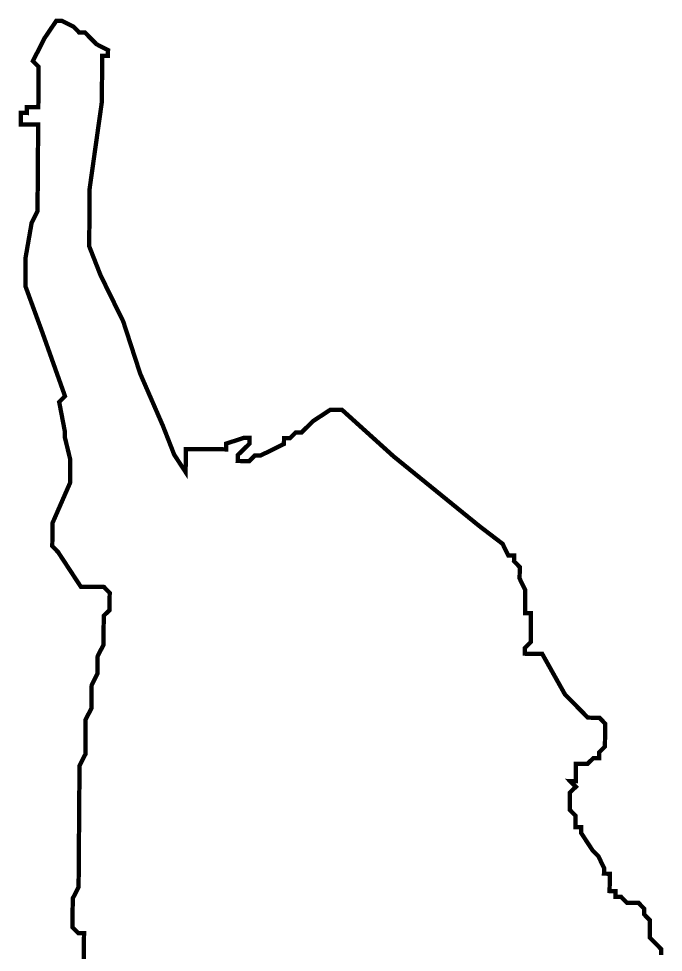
# Model space of a CAD drawing. Header units: metres. Extents: x 290190 to 339802, y 1811045 to 1991312.
# Drawn here: x 308644 to 309094, y 1946250 to 1946902 of the extents above; entities that cross this region are included whole.
import ezdxf

# ---------------------------------------------------------------- set-up
doc = ezdxf.new("R2010")
doc.units = ezdxf.units.M
doc.header["$MEASUREMENT"] = 0
doc.layers.add('HAZARDS LINE', color=1, linetype='Continuous')

msp = doc.modelspace()

# ---------------------------------------------------------------- linework, layer by layer
at = {"layer": 'HAZARDS LINE', "lineweight": 18}
msp.add_lwpolyline([(309092.52, 1946248.14, 3.02, 3.02, 0), (309092.55, 1946252.17, 3.02, 3.02, 0), (309088.54, 1946256.24, 3.02, 3.02, 0), (309084.54, 1946260.3, 3.02, 3.02, 0), (309084.57, 1946264.33, 3.02, 3.02, 0), (309084.6, 1946268.37, 3.02, 3.02, 0), (309084.63, 1946272.4, 3.02, 3.02, 0), (309080.63, 1946276.47, 3.02, 3.02, 0), (309080.66, 1946280.5, 3.02, 3.02, 0), (309076.66, 1946284.56, 3.02, 3.02, 0), (309072.63, 1946284.59, 3.02, 3.02, 0), (309068.59, 1946284.62, 3.02, 3.02, 0), (309064.59, 1946288.69, 3.02, 3.02, 0), (309060.56, 1946288.72, 3.02, 3.02, 0), (309060.59, 1946292.75, 3.02, 3.02, 0), (309056.55, 1946292.78, 3.02, 3.02, 0), (309056.58, 1946296.82, 3.02, 3.02, 0), (309056.62, 1946300.85, 3.02, 3.02, 0), (309056.65, 1946304.88, 3.02, 3.02, 0), (309052.61, 1946304.91, 3.02, 3.02, 0), (309052.64, 1946308.95, 3.02, 3.02, 0), (309048.67, 1946317.04, 3.02, 3.02, 0), (309044.67, 1946321.11, 3.02, 3.02, 0), (309036.69, 1946333.27, 3.02, 3.02, 0), (309036.72, 1946337.3, 3.02, 3.02, 0), (309032.69, 1946337.33, 3.02, 3.02, 0), (309032.72, 1946341.37, 3.02, 3.02, 0), (309032.75, 1946345.4, 3.02, 3.02, 0), (309028.75, 1946349.47, 3.02, 3.02, 0), (309028.78, 1946353.5, 3.02, 3.02, 0), (309028.84, 1946361.57, 3.02, 3.02, 0), (309032.91, 1946365.57, 3.02, 3.02, 0), (309028.9, 1946369.63, 3.02, 3.02, 0), (309032.94, 1946369.6, 3.02, 3.02, 0), (309033, 1946377.67, 3.02, 3.02, 0), (309033.03, 1946381.7, 3.02, 3.02, 0), (309037.06, 1946381.67, 3.02, 3.02, 0), (309041.09, 1946381.64, 3.02, 3.02, 0), (309045.16, 1946385.65, 3.02, 3.02, 0), (309049.19, 1946385.61, 3.02, 3.02, 0), (309049.22, 1946389.65, 3.02, 3.02, 0), (309053.28, 1946393.65, 3.02, 3.02, 0), (309053.4, 1946409.79, 3.02, 3.02, 0), (309049.4, 1946413.85, 3.02, 3.02, 0), (309045.37, 1946413.88, 3.02, 3.02, 0), (309041.34, 1946413.91, 3.02, 3.02, 0), (309025.33, 1946430.17, 3.02, 3.02, 0), (309009.41, 1946458.52, 3.02, 3.02, 0), (309005.38, 1946458.55, 3.02, 3.02, 0), (309001.34, 1946458.58, 3.02, 3.02, 0), (308997.31, 1946458.61, 3.02, 3.02, 0), (308997.34, 1946462.65, 3.02, 3.02, 0), (309001.4, 1946466.65, 3.02, 3.02, 0), (309001.43, 1946470.68, 3.02, 3.02, 0), (309001.49, 1946478.75, 3.02, 3.02, 0), (309001.56, 1946486.82, 3.02, 3.02, 0), (308997.52, 1946486.85, 3.02, 3.02, 0), (308997.55, 1946490.88, 3.02, 3.02, 0), (308997.58, 1946494.92, 3.02, 3.02, 0), (308997.61, 1946498.95, 3.02, 3.02, 0), (308997.64, 1946502.98, 3.02, 3.02, 0), (308993.67, 1946511.08, 3.02, 3.02, 0), (308993.7, 1946515.11, 3.02, 3.02, 0), (308993.73, 1946519.15, 3.02, 3.02, 0), (308989.73, 1946523.21, 3.02, 3.02, 0), (308989.76, 1946527.24, 3.02, 3.02, 0), (308985.73, 1946527.28, 3.02, 3.02, 0), (308981.76, 1946535.37, 3.02, 3.02, 0), (308965.72, 1946547.6, 3.02, 3.02, 0), (308905.59, 1946596.45, 3.02, 3.02, 0), (308869.54, 1946629, 3.02, 3.02, 0), (308861.47, 1946629.06, 3.02, 3.02, 0), (308849.31, 1946621.08, 3.02, 3.02, 0), (308845.25, 1946617.08, 3.02, 3.02, 0), (308841.18, 1946613.08, 3.02, 3.02, 0), (308837.15, 1946613.11, 3.02, 3.02, 0), (308833.09, 1946609.1, 3.02, 3.02, 0), (308829.05, 1946609.13, 3.02, 3.02, 0), (308829.02, 1946605.1, 3.02, 3.02, 0), (308820.93, 1946601.13, 3.02, 3.02, 0), (308812.83, 1946597.15, 3.02, 3.02, 0), (308808.8, 1946597.18, 3.02, 3.02, 0), (308804.74, 1946593.18, 3.02, 3.02, 0), (308800.7, 1946593.21, 3.02, 3.02, 0), (308796.67, 1946593.24, 3.02, 3.02, 0), (308796.7, 1946597.28, 3.02, 3.02, 0), (308804.83, 1946605.28, 3.02, 3.02, 0), (308804.86, 1946609.32, 3.02, 3.02, 0), (308800.82, 1946609.35, 3.02, 3.02, 0), (308788.7, 1946605.4, 3.02, 3.02, 0), (308788.66, 1946601.37, 3.02, 3.02, 0), (308776.57, 1946601.46, 3.02, 3.02, 0), (308760.43, 1946601.58, 3.02, 3.02, 0), (308760.34, 1946589.48, 3.02, 3.02, 0), (308760.31, 1946585.45, 3.02, 3.02, 0), (308752.34, 1946597.61, 3.02, 3.02, 0), (308744.42, 1946617.84, 3.02, 3.02, 0), (308728.57, 1946654.26, 3.02, 3.02, 0), (308716.74, 1946690.66, 3.02, 3.02, 0), (308700.85, 1946723.05, 3.02, 3.02, 0), (308692.94, 1946743.27, 3.02, 3.02, 0), (308693.25, 1946783.61, 3.02, 3.02, 0), (308701.77, 1946844.05, 3.02, 3.02, 0), (308701.98, 1946872.29, 3.02, 3.02, 0), (308702.01, 1946876.32, 3.02, 3.02, 0), (308706.04, 1946876.29, 3.02, 3.02, 0), (308706.08, 1946880.32, 3.02, 3.02, 0), (308698.04, 1946884.42, 3.02, 3.02, 0), (308694.04, 1946888.48, 3.02, 3.02, 0), (308690.03, 1946892.55, 3.02, 3.02, 0), (308686, 1946892.58, 3.02, 3.02, 0), (308682, 1946896.64, 3.02, 3.02, 0), (308673.96, 1946900.73, 3.02, 3.02, 0), (308669.93, 1946900.76, 3.02, 3.02, 0), (308661.77, 1946888.72, 3.02, 3.02, 0), (308653.59, 1946872.65, 3.02, 3.02, 0), (308657.59, 1946868.59, 3.02, 3.02, 0), (308657.38, 1946840.35, 3.02, 3.02, 0), (308653.34, 1946840.38, 3.02, 3.02, 0), (308649.31, 1946840.41, 3.02, 3.02, 0), (308649.28, 1946836.38, 3.02, 3.02, 0), (308645.25, 1946836.41, 3.02, 3.02, 0), (308645.22, 1946832.38, 3.02, 3.02, 0), (308645.19, 1946828.34, 3.02, 3.02, 0), (308649.22, 1946828.31, 3.02, 3.02, 0), (308653.25, 1946828.28, 3.02, 3.02, 0), (308657.28, 1946828.25, 3.02, 3.02, 0), (308657.25, 1946824.22, 3.02, 3.02, 0), (308657.22, 1946820.19, 3.02, 3.02, 0), (308657.1, 1946804.05, 3.02, 3.02, 0), (308657.04, 1946795.98, 3.02, 3.02, 0), (308656.92, 1946779.85, 3.02, 3.02, 0), (308656.89, 1946775.82, 3.02, 3.02, 0), (308656.86, 1946771.78, 3.02, 3.02, 0), (308656.83, 1946767.75, 3.02, 3.02, 0), (308652.73, 1946759.71, 3.02, 3.02, 0), (308648.52, 1946735.54, 3.02, 3.02, 0), (308648.37, 1946715.37, 3.02, 3.02, 0), (308660.22, 1946683.01, 3.02, 3.02, 0), (308676.02, 1946638.52, 3.02, 3.02, 0), (308671.95, 1946634.52, 3.02, 3.02, 0), (308675.84, 1946614.32, 3.02, 3.02, 0), (308675.8, 1946610.29, 3.02, 3.02, 0), (308679.72, 1946594.13, 3.02, 3.02, 0), (308679.59, 1946577.99, 3.02, 3.02, 0), (308667.28, 1946549.85, 3.02, 3.02, 0), (308667.22, 1946541.78, 3.02, 3.02, 0), (308667.19, 1946537.75, 3.02, 3.02, 0), (308667.16, 1946533.71, 3.02, 3.02, 0), (308671.16, 1946529.65, 3.02, 3.02, 0), (308687.11, 1946505.33, 3.02, 3.02, 0), (308691.14, 1946505.3, 3.02, 3.02, 0), (308695.18, 1946505.27, 3.02, 3.02, 0), (308699.21, 1946505.24, 3.02, 3.02, 0), (308703.24, 1946505.2, 3.02, 3.02, 0), (308707.25, 1946501.14, 3.02, 3.02, 0), (308707.19, 1946493.07, 3.02, 3.02, 0), (308707.15, 1946489.04, 3.02, 3.02, 0), (308703.09, 1946485.04, 3.02, 3.02, 0), (308703.06, 1946481, 3.02, 3.02, 0), (308703, 1946472.94, 3.02, 3.02, 0), (308702.97, 1946468.9, 3.02, 3.02, 0), (308702.94, 1946464.87, 3.02, 3.02, 0), (308698.85, 1946456.83, 3.02, 3.02, 0), (308698.81, 1946452.8, 3.02, 3.02, 0), (308698.75, 1946444.73, 3.02, 3.02, 0), (308694.66, 1946436.7, 3.02, 3.02, 0), (308694.6, 1946428.63, 3.02, 3.02, 0), (308694.54, 1946420.56, 3.02, 3.02, 0), (308690.44, 1946412.53, 3.02, 3.02, 0), (308690.38, 1946404.46, 3.02, 3.02, 0), (308690.32, 1946396.39, 3.02, 3.02, 0), (308690.26, 1946388.32, 3.02, 3.02, 0), (308686.17, 1946380.29, 3.02, 3.02, 0), (308686.11, 1946372.22, 3.02, 3.02, 0), (308686.05, 1946364.15, 3.02, 3.02, 0), (308685.92, 1946348.02, 3.02, 3.02, 0), (308685.86, 1946339.95, 3.02, 3.02, 0), (308685.8, 1946331.89, 3.02, 3.02, 0), (308685.74, 1946323.82, 3.02, 3.02, 0), (308685.65, 1946311.72, 3.02, 3.02, 0), (308685.62, 1946307.68, 3.02, 3.02, 0), (308685.53, 1946295.58, 3.02, 3.02, 0), (308681.43, 1946287.55, 3.02, 3.02, 0), (308681.37, 1946279.48, 3.02, 3.02, 0), (308681.34, 1946275.45, 3.02, 3.02, 0), (308681.28, 1946267.38, 3.02, 3.02, 0), (308685.29, 1946263.32, 3.02, 3.02, 0), (308689.32, 1946263.28, 3.02, 3.02, 0), (308689.29, 1946259.25, 3.02, 3.02, 0), (308689.23, 1946251.18, 3.02, 3.02, 0), (308689.17, 1946243.12, 3.02, 3.02, 0)], format="xyseb", dxfattribs=at)

doc.saveas('drawing.dxf')
